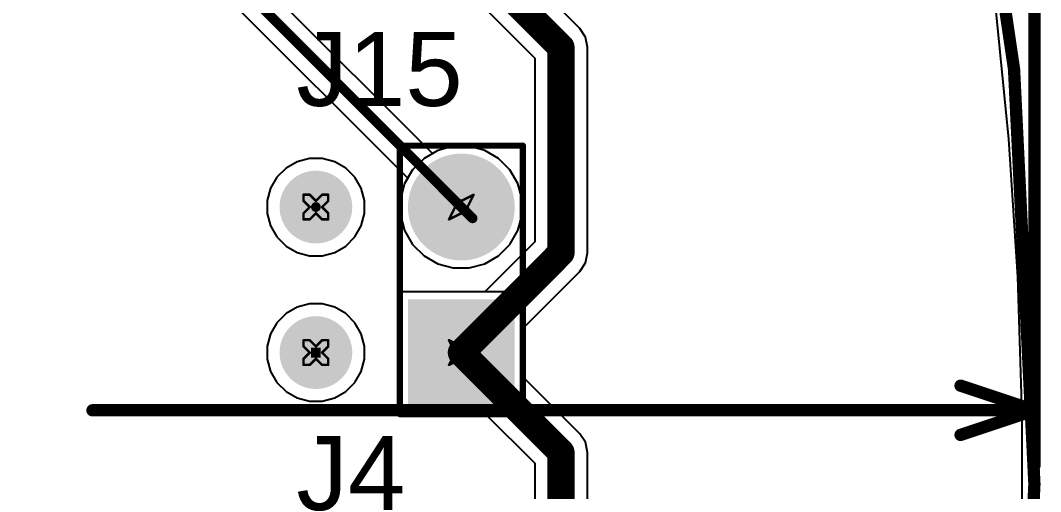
# Model space of a CAD drawing. Header units: inches. Extents: x -89 to 427, y -87 to 99.
# Drawn here: x 66.39 to 87.44, y -0.15 to 9.56 of the extents above; entities that cross this region are included whole.
import ezdxf

# ---------------------------------------------------------------- set-up
doc = ezdxf.new("R2010")
doc.units = ezdxf.units.IN
for name, color, linetype in [('Board_Outline', 56, 'Continuous'), ('Bottom Layer', 5, 'Continuous'), ('Bottom Solder', 6, 'Continuous'), ('Dimension', 6, 'Continuous'), ('Drill Drawing', 1, 'Continuous'), ('Multi-Layer', 9, 'Continuous'), ('Pad Holes', 156, 'Continuous'), ('Top Layer', 1, 'Continuous'), ('Top Overlay', 2, 'Continuous'), ('Top Solder', 216, 'Continuous')]:
    doc.layers.add(name, color=color, linetype=linetype)
doc.styles.add('Arial', font='', dxfattribs={"height": 0.2})
doc.styles.get('Arial').set_extended_font_data('Arial')

msp = doc.modelspace()

# ---------------------------------------------------------------- hatches: boundary and pattern name
at = {"layer": 'Bottom Layer'}
h = msp.add_hatch(color=5, dxfattribs=at)
edge = h.paths.add_edge_path()
edge.add_arc((75.489, 5.714), 1, 0, 360)
h = msp.add_hatch(color=5, dxfattribs=at)
edge = h.paths.add_edge_path()
edge.add_arc((75.489, 5.714), 1, 0, 360)
msp.add_hatch(color=5, dxfattribs=at).paths.add_polyline_path([(74.489, 1.714), (74.489, 3.714), (76.489, 3.714), (76.489, 1.714)])
msp.add_hatch(color=5, dxfattribs=at).paths.add_polyline_path([(74.489, 1.714), (74.489, 3.714), (76.489, 3.714), (76.489, 1.714)])
at = {"layer": 'Bottom Solder'}
h = msp.add_hatch(color=6, dxfattribs=at)
edge = h.paths.add_edge_path()
edge.add_arc((75.489, 5.714), 1.102, 0, 360)
h = msp.add_hatch(color=6, dxfattribs=at)
edge = h.paths.add_edge_path()
edge.add_arc((75.489, 5.714), 1.102, 0, 360)
h = msp.add_hatch(color=6, dxfattribs=at)
edge = h.paths.add_edge_path()
edge.add_arc((72.489, 5.714), 0.102, 0, 360)
for points in [[(74.387, 1.612), (74.387, 3.815), (76.59, 3.815), (76.59, 1.612)], [(74.387, 1.612), (74.387, 3.815), (76.59, 3.815), (76.59, 1.612)], [(72.387, 2.612), (72.387, 2.815), (72.59, 2.815), (72.59, 2.612)]]:
    msp.add_hatch(color=6, dxfattribs=at).paths.add_polyline_path(points)
at = {"layer": 'Multi-Layer'}
h = msp.add_hatch(color=9, dxfattribs=at)
edge = h.paths.add_edge_path()
edge.add_arc((75.489, 5.714), 1, 0, 360)
h = msp.add_hatch(color=9, dxfattribs=at)
edge = h.paths.add_edge_path()
edge.add_arc((75.489, 5.714), 1, 0, 360)
msp.add_hatch(color=9, dxfattribs=at).paths.add_polyline_path([(74.489, 1.714), (74.489, 3.714), (76.489, 3.714), (76.489, 1.714)])
msp.add_hatch(color=9, dxfattribs=at).paths.add_polyline_path([(74.489, 1.714), (74.489, 3.714), (76.489, 3.714), (76.489, 1.714)])
at = {"layer": 'Pad Holes'}
h = msp.add_hatch(color=7, dxfattribs=at)
edge = h.paths.add_edge_path()
edge.add_arc((72.489, 5.714), 0.75, 0, 360)
h = msp.add_hatch(color=7, dxfattribs=at)
edge = h.paths.add_edge_path()
edge.add_arc((75.489, 5.714), 0.6, 0, 360)
h = msp.add_hatch(color=7, dxfattribs=at)
edge = h.paths.add_edge_path()
edge.add_arc((75.489, 5.714), 0.6, 0, 360)
h = msp.add_hatch(color=7, dxfattribs=at)
edge = h.paths.add_edge_path()
edge.add_arc((72.489, 2.714), 0.75, 0, 360)
h = msp.add_hatch(color=7, dxfattribs=at)
edge = h.paths.add_edge_path()
edge.add_arc((75.489, 2.714), 0.6, 0, 360)
h = msp.add_hatch(color=7, dxfattribs=at)
edge = h.paths.add_edge_path()
edge.add_arc((75.489, 2.714), 0.6, 0, 360)
at = {"layer": 'Top Layer'}
h = msp.add_hatch(color=1, dxfattribs=at)
edge = h.paths.add_edge_path()
edge.add_arc((75.489, 5.714), 1, 0, 360)
h = msp.add_hatch(color=1, dxfattribs=at)
edge = h.paths.add_edge_path()
edge.add_arc((75.489, 5.714), 1, 0, 360)
msp.add_hatch(color=1, dxfattribs=at).paths.add_polyline_path([(74.489, 1.714), (74.489, 3.714), (76.489, 3.714), (76.489, 1.714)])
msp.add_hatch(color=1, dxfattribs=at).paths.add_polyline_path([(74.489, 1.714), (74.489, 3.714), (76.489, 3.714), (76.489, 1.714)])
at = {"layer": 'Top Solder'}
h = msp.add_hatch(color=216, dxfattribs=at)
edge = h.paths.add_edge_path()
edge.add_arc((75.489, 5.714), 1.102, 0, 360)
h = msp.add_hatch(color=216, dxfattribs=at)
edge = h.paths.add_edge_path()
edge.add_arc((75.489, 5.714), 1.102, 0, 360)
h = msp.add_hatch(color=216, dxfattribs=at)
edge = h.paths.add_edge_path()
edge.add_arc((72.489, 5.714), 0.102, 0, 360)
for points in [[(74.387, 1.612), (74.387, 3.815), (76.59, 3.815), (76.59, 1.612)], [(74.387, 1.612), (74.387, 3.815), (76.59, 3.815), (76.59, 1.612)], [(72.387, 2.612), (72.387, 2.815), (72.59, 2.815), (72.59, 2.612)]]:
    msp.add_hatch(color=216, dxfattribs=at).paths.add_polyline_path(points)

# ---------------------------------------------------------------- linework, layer by layer
at = {"layer": 'Board_Outline'}
for points in [[(87.312, 0, 0.254, 0.254, 1), (-87.312, 0, 0.254, 0.254, 1)], [(87.249, 0, 0.127, 0.127, 1), (87.376, 0, 0.127, 0.127, 1)]]:
    msp.add_lwpolyline(points, format="xyseb", close=True, dxfattribs=at)
at = {"layer": 'Bottom Layer'}
for p, q in [((74.896, 6.819), (37.669, 44.046)), ((37.009, 43.681), (74.383, 6.306)), ((77.931, 9.392), (76.743, 10.58)), ((86.495, 9.95), (86.774, 7.115)), ((75.974, 9.811), (77.002, 8.782)), ((78.049, 9.215), (77.931, 9.392)), ((78.09, 9.007), (78.049, 9.215)), ((78.09, 4.771), (78.09, 9.007)), ((77.002, 8.782), (77.002, 4.996)), ((75.324, 6.968), (75.005, 6.882)), ((75.654, 6.968), (75.324, 6.968)), ((75.973, 6.882), (75.654, 6.968)), ((86.774, 7.115), (86.96, 4.272)), ((75.005, 6.882), (74.896, 6.819)), ((76.259, 6.717), (75.973, 6.882)), ((72.101, 6.649), (71.872, 6.517)), ((72.357, 6.718), (72.101, 6.649)), ((72.621, 6.718), (72.357, 6.718)), ((72.876, 6.649), (72.621, 6.718)), ((73.105, 6.517), (72.876, 6.649)), ((76.492, 6.484), (76.259, 6.717)), ((71.685, 6.33), (71.553, 6.101)), ((71.872, 6.517), (71.685, 6.33)), ((73.292, 6.33), (73.105, 6.517)), ((73.424, 6.101), (73.292, 6.33)), ((76.657, 6.198), (76.492, 6.484)), ((74.32, 6.198), (74.235, 5.879)), ((74.383, 6.306), (74.32, 6.198)), ((76.743, 5.879), (76.657, 6.198)), ((71.553, 6.101), (71.485, 5.846)), ((73.493, 5.846), (73.424, 6.101)), ((71.485, 5.846), (71.485, 5.581)), ((73.493, 5.581), (73.493, 5.846)), ((74.235, 5.879), (74.235, 5.548)), ((76.743, 5.548), (76.743, 5.879)), ((71.485, 5.581), (71.553, 5.326)), ((73.424, 5.326), (73.493, 5.581)), ((74.235, 5.548), (74.32, 5.23)), ((76.657, 5.23), (76.743, 5.548)), ((71.553, 5.326), (71.685, 5.097)), ((73.292, 5.097), (73.424, 5.326)), ((71.685, 5.097), (71.872, 4.91)), ((73.105, 4.91), (73.292, 5.097)), ((74.32, 5.23), (74.485, 4.944)), ((76.492, 4.944), (76.657, 5.23)), ((71.872, 4.91), (72.101, 4.778)), ((72.876, 4.778), (73.105, 4.91)), ((74.485, 4.944), (74.719, 4.71)), ((77.002, 4.996), (75.974, 3.968)), ((76.259, 4.71), (76.492, 4.944)), ((72.101, 4.778), (72.357, 4.71)), ((72.357, 4.71), (72.621, 4.71)), ((72.621, 4.71), (72.876, 4.778)), ((74.719, 4.71), (75.005, 4.545)), ((75.973, 4.545), (76.259, 4.71)), ((78.049, 4.563), (78.09, 4.771)), ((75.005, 4.545), (75.324, 4.46)), ((75.324, 4.46), (75.654, 4.46)), ((75.654, 4.46), (75.973, 4.545)), ((77.931, 4.386), (78.049, 4.563)), ((76.743, 3.198), (77.931, 4.386)), ((86.96, 4.272), (87.054, 1.425)), ((75.974, 3.968), (74.235, 3.968)), ((74.235, 3.968), (74.235, 1.46)), ((72.101, 3.649), (71.872, 3.517)), ((72.357, 3.718), (72.101, 3.649)), ((72.621, 3.718), (72.357, 3.718)), ((72.876, 3.649), (72.621, 3.718)), ((73.105, 3.517), (72.876, 3.649)), ((71.872, 3.517), (71.685, 3.33)), ((73.292, 3.33), (73.105, 3.517)), ((71.685, 3.33), (71.553, 3.101)), ((73.424, 3.101), (73.292, 3.33)), ((76.743, 2.229), (76.743, 3.198)), ((71.553, 3.101), (71.485, 2.846)), ((73.493, 2.846), (73.424, 3.101)), ((71.485, 2.846), (71.485, 2.581)), ((73.493, 2.581), (73.493, 2.846)), ((71.485, 2.581), (71.553, 2.326)), ((73.424, 2.326), (73.493, 2.581)), ((71.553, 2.326), (71.685, 2.097)), ((73.292, 2.097), (73.424, 2.326)), ((77.931, 1.041), (76.743, 2.229)), ((71.685, 2.097), (71.872, 1.91)), ((71.872, 1.91), (72.101, 1.778)), ((72.876, 1.778), (73.105, 1.91)), ((73.105, 1.91), (73.292, 2.097)), ((72.101, 1.778), (72.357, 1.71)), ((72.357, 1.71), (72.621, 1.71)), ((72.621, 1.71), (72.876, 1.778)), ((74.235, 1.46), (75.974, 1.46)), ((75.974, 1.46), (77.002, 0.431)), ((87.054, 1.425), (87.054, 0)), ((78.049, 0.864), (77.931, 1.041)), ((78.09, 0.656), (78.049, 0.864)), ((78.09, -3.58), (78.09, 0.656)), ((77.002, 0.431), (77.002, -3.355)), ((87.054, 0), (87.054, -1.425))]:
    msp.add_line(p, q, dxfattribs=at)
for points in [[(37.159, 44.044, 0.203, 0.203, 0), (75.72, 5.483, 0.203, 0.203, 0)], [(75.489, 11.065, 0.559, 0.559, 0), (77.546, 9.007, 0.559, 0.559, 0)], [(77.546, 4.771, 0.559, 0.559, 0), (77.546, 9.007, 0.559, 0.559, 0)], [(75.489, 2.714, 0.559, 0.559, 0), (77.546, 4.771, 0.559, 0.559, 0)], [(75.489, 2.714, 0.559, 0.559, 0), (77.546, 0.656, 0.559, 0.559, 0)], [(77.546, -3.58, 0.559, 0.559, 0), (77.546, 0.656, 0.559, 0.559, 0)]]:
    msp.add_lwpolyline(points, format="xyseb", dxfattribs=at)
for points in [[(77.406, 9.007, 0.279, 0.279, 1), (77.686, 9.007, 0.279, 0.279, 1)], [(77.406, 9.007, 0.279, 0.279, 1), (77.686, 9.007, 0.279, 0.279, 1)], [(75.669, 5.483, 0.102, 0.102, 1), (75.771, 5.483, 0.102, 0.102, 1)], [(77.406, 4.771, 0.279, 0.279, 1), (77.686, 4.771, 0.279, 0.279, 1)], [(77.406, 4.771, 0.279, 0.279, 1), (77.686, 4.771, 0.279, 0.279, 1)], [(75.349, 2.714, 0.279, 0.279, 1), (75.629, 2.714, 0.279, 0.279, 1)], [(75.349, 2.714, 0.279, 0.279, 1), (75.629, 2.714, 0.279, 0.279, 1)], [(77.406, 0.656, 0.279, 0.279, 1), (77.686, 0.656, 0.279, 0.279, 1)], [(77.406, 0.656, 0.279, 0.279, 1), (77.686, 0.656, 0.279, 0.279, 1)]]:
    msp.add_lwpolyline(points, format="xyseb", close=True, dxfattribs=at)
at = {"layer": 'Dimension'}
for points in [[(87.312, 0.381, 0.254, 0.254, 0), (87.312, 98.831, 0.254, 0.254, 0)], [(85.788, 2.032, 0.254, 0.254, 0), (87.312, 1.524, 0.254, 0.254, 0)], [(87.312, 0.381, 0.254, 0.254, 0), (87.312, 1.778, 0.254, 0.254, 0)], [(67.88, 1.524, 0.254, 0.254, 0), (87.312, 1.524, 0.254, 0.254, 0)], [(85.788, 1.016, 0.254, 0.254, 0), (87.312, 1.524, 0.254, 0.254, 0)]]:
    msp.add_lwpolyline(points, format="xyseb", dxfattribs=at)
for points in [[(85.725, 2.032, 0.127, 0.127, 1), (85.852, 2.032, 0.127, 0.127, 1)], [(87.249, 1.778, 0.127, 0.127, 1), (87.376, 1.778, 0.127, 0.127, 1)], [(67.816, 1.524, 0.127, 0.127, 1), (67.943, 1.524, 0.127, 0.127, 1)], [(87.249, 1.524, 0.127, 0.127, 1), (87.376, 1.524, 0.127, 0.127, 1)], [(87.249, 1.524, 0.127, 0.127, 1), (87.376, 1.524, 0.127, 0.127, 1)], [(87.249, 1.524, 0.127, 0.127, 1), (87.376, 1.524, 0.127, 0.127, 1)], [(85.725, 1.016, 0.127, 0.127, 1), (85.852, 1.016, 0.127, 0.127, 1)], [(87.249, 0.381, 0.127, 0.127, 1), (87.376, 0.381, 0.127, 0.127, 1)], [(87.249, 0.381, 0.127, 0.127, 1), (87.376, 0.381, 0.127, 0.127, 1)]]:
    msp.add_lwpolyline(points, format="xyseb", close=True, dxfattribs=at)
at = {"layer": 'Drill Drawing'}
for points in [[(72.235, 5.841, 0.0508, 0.0508, 0), (72.235, 5.968, 0.0508, 0.0508, 0)], [(72.235, 5.968, 0.0508, 0.0508, 0), (72.362, 5.968, 0.0508, 0.0508, 0)], [(72.362, 5.968, 0.0508, 0.0508, 0), (72.489, 5.841, 0.0508, 0.0508, 0)], [(72.489, 5.841, 0.0508, 0.0508, 0), (72.616, 5.968, 0.0508, 0.0508, 0)], [(72.616, 5.968, 0.0508, 0.0508, 0), (72.743, 5.968, 0.0508, 0.0508, 0)], [(72.743, 5.841, 0.0508, 0.0508, 0), (72.743, 5.968, 0.0508, 0.0508, 0)], [(75.235, 5.968, 0.0508, 0.0508, 0), (75.489, 5.841, 0.0508, 0.0508, 0)], [(75.235, 5.968, 0.0508, 0.0508, 0), (75.362, 5.714, 0.0508, 0.0508, 0)], [(75.489, 5.841, 0.0508, 0.0508, 0), (75.743, 5.968, 0.0508, 0.0508, 0)], [(75.616, 5.714, 0.0508, 0.0508, 0), (75.743, 5.968, 0.0508, 0.0508, 0)], [(72.235, 5.841, 0.0508, 0.0508, 0), (72.362, 5.714, 0.0508, 0.0508, 0)], [(72.235, 5.587, 0.0508, 0.0508, 0), (72.362, 5.714, 0.0508, 0.0508, 0)], [(72.616, 5.714, 0.0508, 0.0508, 0), (72.743, 5.841, 0.0508, 0.0508, 0)], [(72.616, 5.714, 0.0508, 0.0508, 0), (72.743, 5.587, 0.0508, 0.0508, 0)], [(75.235, 5.46, 0.0508, 0.0508, 0), (75.362, 5.714, 0.0508, 0.0508, 0)], [(75.616, 5.714, 0.0508, 0.0508, 0), (75.743, 5.46, 0.0508, 0.0508, 0)], [(72.235, 5.46, 0.0508, 0.0508, 0), (72.235, 5.587, 0.0508, 0.0508, 0)], [(72.235, 5.46, 0.0508, 0.0508, 0), (72.362, 5.46, 0.0508, 0.0508, 0)], [(72.362, 5.46, 0.0508, 0.0508, 0), (72.489, 5.587, 0.0508, 0.0508, 0)], [(72.489, 5.587, 0.0508, 0.0508, 0), (72.616, 5.46, 0.0508, 0.0508, 0)], [(72.616, 5.46, 0.0508, 0.0508, 0), (72.743, 5.46, 0.0508, 0.0508, 0)], [(72.743, 5.46, 0.0508, 0.0508, 0), (72.743, 5.587, 0.0508, 0.0508, 0)], [(75.235, 5.46, 0.0508, 0.0508, 0), (75.489, 5.587, 0.0508, 0.0508, 0)], [(75.489, 5.587, 0.0508, 0.0508, 0), (75.743, 5.46, 0.0508, 0.0508, 0)], [(72.235, 2.841, 0.0508, 0.0508, 0), (72.235, 2.968, 0.0508, 0.0508, 0)], [(72.235, 2.968, 0.0508, 0.0508, 0), (72.362, 2.968, 0.0508, 0.0508, 0)], [(72.362, 2.968, 0.0508, 0.0508, 0), (72.489, 2.841, 0.0508, 0.0508, 0)], [(72.489, 2.841, 0.0508, 0.0508, 0), (72.616, 2.968, 0.0508, 0.0508, 0)], [(72.616, 2.968, 0.0508, 0.0508, 0), (72.743, 2.968, 0.0508, 0.0508, 0)], [(72.743, 2.841, 0.0508, 0.0508, 0), (72.743, 2.968, 0.0508, 0.0508, 0)], [(75.235, 2.968, 0.0508, 0.0508, 0), (75.489, 2.841, 0.0508, 0.0508, 0)], [(75.235, 2.968, 0.0508, 0.0508, 0), (75.362, 2.714, 0.0508, 0.0508, 0)], [(75.489, 2.841, 0.0508, 0.0508, 0), (75.743, 2.968, 0.0508, 0.0508, 0)], [(75.616, 2.714, 0.0508, 0.0508, 0), (75.743, 2.968, 0.0508, 0.0508, 0)], [(72.235, 2.841, 0.0508, 0.0508, 0), (72.362, 2.714, 0.0508, 0.0508, 0)], [(72.235, 2.587, 0.0508, 0.0508, 0), (72.362, 2.714, 0.0508, 0.0508, 0)], [(72.616, 2.714, 0.0508, 0.0508, 0), (72.743, 2.841, 0.0508, 0.0508, 0)], [(72.616, 2.714, 0.0508, 0.0508, 0), (72.743, 2.587, 0.0508, 0.0508, 0)], [(75.235, 2.46, 0.0508, 0.0508, 0), (75.362, 2.714, 0.0508, 0.0508, 0)], [(75.616, 2.714, 0.0508, 0.0508, 0), (75.743, 2.46, 0.0508, 0.0508, 0)], [(72.235, 2.46, 0.0508, 0.0508, 0), (72.235, 2.587, 0.0508, 0.0508, 0)], [(72.362, 2.46, 0.0508, 0.0508, 0), (72.489, 2.587, 0.0508, 0.0508, 0)], [(72.489, 2.587, 0.0508, 0.0508, 0), (72.616, 2.46, 0.0508, 0.0508, 0)], [(72.743, 2.46, 0.0508, 0.0508, 0), (72.743, 2.587, 0.0508, 0.0508, 0)], [(75.235, 2.46, 0.0508, 0.0508, 0), (75.489, 2.587, 0.0508, 0.0508, 0)], [(75.489, 2.587, 0.0508, 0.0508, 0), (75.743, 2.46, 0.0508, 0.0508, 0)], [(72.235, 2.46, 0.0508, 0.0508, 0), (72.362, 2.46, 0.0508, 0.0508, 0)], [(72.616, 2.46, 0.0508, 0.0508, 0), (72.743, 2.46, 0.0508, 0.0508, 0)]]:
    msp.add_lwpolyline(points, format="xyseb", dxfattribs=at)
for points in [[(72.222, 5.968, 0.0254, 0.0254, 1), (72.248, 5.968, 0.0254, 0.0254, 1)], [(72.222, 5.968, 0.0254, 0.0254, 1), (72.248, 5.968, 0.0254, 0.0254, 1)], [(72.349, 5.968, 0.0254, 0.0254, 1), (72.375, 5.968, 0.0254, 0.0254, 1)], [(72.349, 5.968, 0.0254, 0.0254, 1), (72.375, 5.968, 0.0254, 0.0254, 1)], [(72.603, 5.968, 0.0254, 0.0254, 1), (72.629, 5.968, 0.0254, 0.0254, 1)], [(72.603, 5.968, 0.0254, 0.0254, 1), (72.629, 5.968, 0.0254, 0.0254, 1)], [(72.73, 5.968, 0.0254, 0.0254, 1), (72.756, 5.968, 0.0254, 0.0254, 1)], [(72.73, 5.968, 0.0254, 0.0254, 1), (72.756, 5.968, 0.0254, 0.0254, 1)], [(75.222, 5.968, 0.0254, 0.0254, 1), (75.247, 5.968, 0.0254, 0.0254, 1)], [(75.222, 5.968, 0.0254, 0.0254, 1), (75.247, 5.968, 0.0254, 0.0254, 1)], [(75.73, 5.968, 0.0254, 0.0254, 1), (75.755, 5.968, 0.0254, 0.0254, 1)], [(75.73, 5.968, 0.0254, 0.0254, 1), (75.755, 5.968, 0.0254, 0.0254, 1)], [(72.222, 5.841, 0.0254, 0.0254, 1), (72.248, 5.841, 0.0254, 0.0254, 1)], [(72.222, 5.841, 0.0254, 0.0254, 1), (72.248, 5.841, 0.0254, 0.0254, 1)], [(72.349, 5.714, 0.0254, 0.0254, 1), (72.375, 5.714, 0.0254, 0.0254, 1)], [(72.349, 5.714, 0.0254, 0.0254, 1), (72.375, 5.714, 0.0254, 0.0254, 1)], [(72.476, 5.841, 0.0254, 0.0254, 1), (72.502, 5.841, 0.0254, 0.0254, 1)], [(72.476, 5.841, 0.0254, 0.0254, 1), (72.502, 5.841, 0.0254, 0.0254, 1)], [(72.603, 5.714, 0.0254, 0.0254, 1), (72.629, 5.714, 0.0254, 0.0254, 1)], [(72.603, 5.714, 0.0254, 0.0254, 1), (72.629, 5.714, 0.0254, 0.0254, 1)], [(72.73, 5.841, 0.0254, 0.0254, 1), (72.756, 5.841, 0.0254, 0.0254, 1)], [(72.73, 5.841, 0.0254, 0.0254, 1), (72.756, 5.841, 0.0254, 0.0254, 1)], [(75.349, 5.714, 0.0254, 0.0254, 1), (75.374, 5.714, 0.0254, 0.0254, 1)], [(75.349, 5.714, 0.0254, 0.0254, 1), (75.374, 5.714, 0.0254, 0.0254, 1)], [(75.476, 5.841, 0.0254, 0.0254, 1), (75.501, 5.841, 0.0254, 0.0254, 1)], [(75.476, 5.841, 0.0254, 0.0254, 1), (75.501, 5.841, 0.0254, 0.0254, 1)], [(75.603, 5.714, 0.0254, 0.0254, 1), (75.629, 5.714, 0.0254, 0.0254, 1)], [(75.603, 5.714, 0.0254, 0.0254, 1), (75.629, 5.714, 0.0254, 0.0254, 1)], [(72.222, 5.587, 0.0254, 0.0254, 1), (72.248, 5.587, 0.0254, 0.0254, 1)], [(72.222, 5.587, 0.0254, 0.0254, 1), (72.248, 5.587, 0.0254, 0.0254, 1)], [(72.222, 5.46, 0.0254, 0.0254, 1), (72.248, 5.46, 0.0254, 0.0254, 1)], [(72.222, 5.46, 0.0254, 0.0254, 1), (72.248, 5.46, 0.0254, 0.0254, 1)], [(72.349, 5.46, 0.0254, 0.0254, 1), (72.375, 5.46, 0.0254, 0.0254, 1)], [(72.349, 5.46, 0.0254, 0.0254, 1), (72.375, 5.46, 0.0254, 0.0254, 1)], [(72.476, 5.587, 0.0254, 0.0254, 1), (72.502, 5.587, 0.0254, 0.0254, 1)], [(72.476, 5.587, 0.0254, 0.0254, 1), (72.502, 5.587, 0.0254, 0.0254, 1)], [(72.603, 5.46, 0.0254, 0.0254, 1), (72.629, 5.46, 0.0254, 0.0254, 1)], [(72.603, 5.46, 0.0254, 0.0254, 1), (72.629, 5.46, 0.0254, 0.0254, 1)], [(72.73, 5.587, 0.0254, 0.0254, 1), (72.756, 5.587, 0.0254, 0.0254, 1)], [(72.73, 5.587, 0.0254, 0.0254, 1), (72.756, 5.587, 0.0254, 0.0254, 1)], [(72.73, 5.46, 0.0254, 0.0254, 1), (72.756, 5.46, 0.0254, 0.0254, 1)], [(72.73, 5.46, 0.0254, 0.0254, 1), (72.756, 5.46, 0.0254, 0.0254, 1)], [(75.222, 5.46, 0.0254, 0.0254, 1), (75.247, 5.46, 0.0254, 0.0254, 1)], [(75.222, 5.46, 0.0254, 0.0254, 1), (75.247, 5.46, 0.0254, 0.0254, 1)], [(75.476, 5.587, 0.0254, 0.0254, 1), (75.501, 5.587, 0.0254, 0.0254, 1)], [(75.476, 5.587, 0.0254, 0.0254, 1), (75.501, 5.587, 0.0254, 0.0254, 1)], [(75.73, 5.46, 0.0254, 0.0254, 1), (75.755, 5.46, 0.0254, 0.0254, 1)], [(75.73, 5.46, 0.0254, 0.0254, 1), (75.755, 5.46, 0.0254, 0.0254, 1)], [(72.222, 2.968, 0.0254, 0.0254, 1), (72.248, 2.968, 0.0254, 0.0254, 1)], [(72.222, 2.968, 0.0254, 0.0254, 1), (72.248, 2.968, 0.0254, 0.0254, 1)], [(72.349, 2.968, 0.0254, 0.0254, 1), (72.375, 2.968, 0.0254, 0.0254, 1)], [(72.349, 2.968, 0.0254, 0.0254, 1), (72.375, 2.968, 0.0254, 0.0254, 1)], [(72.603, 2.968, 0.0254, 0.0254, 1), (72.629, 2.968, 0.0254, 0.0254, 1)], [(72.603, 2.968, 0.0254, 0.0254, 1), (72.629, 2.968, 0.0254, 0.0254, 1)], [(72.73, 2.968, 0.0254, 0.0254, 1), (72.756, 2.968, 0.0254, 0.0254, 1)], [(72.73, 2.968, 0.0254, 0.0254, 1), (72.756, 2.968, 0.0254, 0.0254, 1)], [(75.222, 2.968, 0.0254, 0.0254, 1), (75.247, 2.968, 0.0254, 0.0254, 1)], [(75.222, 2.968, 0.0254, 0.0254, 1), (75.247, 2.968, 0.0254, 0.0254, 1)], [(75.73, 2.968, 0.0254, 0.0254, 1), (75.755, 2.968, 0.0254, 0.0254, 1)], [(75.73, 2.968, 0.0254, 0.0254, 1), (75.755, 2.968, 0.0254, 0.0254, 1)], [(72.222, 2.841, 0.0254, 0.0254, 1), (72.248, 2.841, 0.0254, 0.0254, 1)], [(72.222, 2.841, 0.0254, 0.0254, 1), (72.248, 2.841, 0.0254, 0.0254, 1)], [(72.349, 2.714, 0.0254, 0.0254, 1), (72.375, 2.714, 0.0254, 0.0254, 1)], [(72.349, 2.714, 0.0254, 0.0254, 1), (72.375, 2.714, 0.0254, 0.0254, 1)], [(72.476, 2.841, 0.0254, 0.0254, 1), (72.502, 2.841, 0.0254, 0.0254, 1)], [(72.476, 2.841, 0.0254, 0.0254, 1), (72.502, 2.841, 0.0254, 0.0254, 1)], [(72.603, 2.714, 0.0254, 0.0254, 1), (72.629, 2.714, 0.0254, 0.0254, 1)], [(72.603, 2.714, 0.0254, 0.0254, 1), (72.629, 2.714, 0.0254, 0.0254, 1)], [(72.73, 2.841, 0.0254, 0.0254, 1), (72.756, 2.841, 0.0254, 0.0254, 1)], [(72.73, 2.841, 0.0254, 0.0254, 1), (72.756, 2.841, 0.0254, 0.0254, 1)], [(75.349, 2.714, 0.0254, 0.0254, 1), (75.374, 2.714, 0.0254, 0.0254, 1)], [(75.349, 2.714, 0.0254, 0.0254, 1), (75.374, 2.714, 0.0254, 0.0254, 1)], [(75.476, 2.841, 0.0254, 0.0254, 1), (75.501, 2.841, 0.0254, 0.0254, 1)], [(75.476, 2.841, 0.0254, 0.0254, 1), (75.501, 2.841, 0.0254, 0.0254, 1)], [(75.603, 2.714, 0.0254, 0.0254, 1), (75.629, 2.714, 0.0254, 0.0254, 1)], [(75.603, 2.714, 0.0254, 0.0254, 1), (75.629, 2.714, 0.0254, 0.0254, 1)], [(72.222, 2.587, 0.0254, 0.0254, 1), (72.248, 2.587, 0.0254, 0.0254, 1)], [(72.222, 2.587, 0.0254, 0.0254, 1), (72.248, 2.587, 0.0254, 0.0254, 1)], [(72.476, 2.587, 0.0254, 0.0254, 1), (72.502, 2.587, 0.0254, 0.0254, 1)], [(72.476, 2.587, 0.0254, 0.0254, 1), (72.502, 2.587, 0.0254, 0.0254, 1)], [(72.73, 2.587, 0.0254, 0.0254, 1), (72.756, 2.587, 0.0254, 0.0254, 1)], [(72.73, 2.587, 0.0254, 0.0254, 1), (72.756, 2.587, 0.0254, 0.0254, 1)], [(75.476, 2.587, 0.0254, 0.0254, 1), (75.501, 2.587, 0.0254, 0.0254, 1)], [(75.476, 2.587, 0.0254, 0.0254, 1), (75.501, 2.587, 0.0254, 0.0254, 1)], [(72.222, 2.46, 0.0254, 0.0254, 1), (72.248, 2.46, 0.0254, 0.0254, 1)], [(72.222, 2.46, 0.0254, 0.0254, 1), (72.248, 2.46, 0.0254, 0.0254, 1)], [(72.349, 2.46, 0.0254, 0.0254, 1), (72.375, 2.46, 0.0254, 0.0254, 1)], [(72.349, 2.46, 0.0254, 0.0254, 1), (72.375, 2.46, 0.0254, 0.0254, 1)], [(72.603, 2.46, 0.0254, 0.0254, 1), (72.629, 2.46, 0.0254, 0.0254, 1)], [(72.603, 2.46, 0.0254, 0.0254, 1), (72.629, 2.46, 0.0254, 0.0254, 1)], [(72.73, 2.46, 0.0254, 0.0254, 1), (72.756, 2.46, 0.0254, 0.0254, 1)], [(72.73, 2.46, 0.0254, 0.0254, 1), (72.756, 2.46, 0.0254, 0.0254, 1)], [(75.222, 2.46, 0.0254, 0.0254, 1), (75.247, 2.46, 0.0254, 0.0254, 1)], [(75.222, 2.46, 0.0254, 0.0254, 1), (75.247, 2.46, 0.0254, 0.0254, 1)], [(75.73, 2.46, 0.0254, 0.0254, 1), (75.755, 2.46, 0.0254, 0.0254, 1)], [(75.73, 2.46, 0.0254, 0.0254, 1), (75.755, 2.46, 0.0254, 0.0254, 1)]]:
    msp.add_lwpolyline(points, format="xyseb", close=True, dxfattribs=at)
at = {"layer": 'Top Layer'}
for p, q in [((86.495, 9.95), (86.774, 7.115)), ((75.324, 6.968), (75.005, 6.882)), ((75.654, 6.968), (75.324, 6.968)), ((75.973, 6.882), (75.654, 6.968)), ((86.774, 7.115), (86.96, 4.272)), ((75.005, 6.882), (74.719, 6.717)), ((76.259, 6.717), (75.973, 6.882)), ((72.101, 6.649), (71.872, 6.517)), ((72.357, 6.718), (72.101, 6.649)), ((72.621, 6.718), (72.357, 6.718)), ((72.876, 6.649), (72.621, 6.718)), ((73.105, 6.517), (72.876, 6.649)), ((74.719, 6.717), (74.485, 6.484)), ((76.492, 6.484), (76.259, 6.717)), ((71.685, 6.33), (71.553, 6.101)), ((71.872, 6.517), (71.685, 6.33)), ((73.292, 6.33), (73.105, 6.517)), ((73.424, 6.101), (73.292, 6.33)), ((74.485, 6.484), (74.32, 6.198)), ((76.657, 6.198), (76.492, 6.484)), ((74.32, 6.198), (74.235, 5.879)), ((76.743, 5.879), (76.657, 6.198)), ((71.553, 6.101), (71.485, 5.846)), ((73.493, 5.846), (73.424, 6.101)), ((71.485, 5.846), (71.485, 5.581)), ((73.493, 5.581), (73.493, 5.846)), ((74.235, 5.879), (74.235, 5.548)), ((76.743, 5.548), (76.743, 5.879)), ((71.485, 5.581), (71.553, 5.326)), ((73.424, 5.326), (73.493, 5.581)), ((74.235, 5.548), (74.32, 5.23)), ((76.657, 5.23), (76.743, 5.548)), ((71.553, 5.326), (71.685, 5.097)), ((73.292, 5.097), (73.424, 5.326)), ((71.685, 5.097), (71.872, 4.91)), ((73.105, 4.91), (73.292, 5.097)), ((74.32, 5.23), (74.485, 4.944)), ((76.492, 4.944), (76.657, 5.23)), ((71.872, 4.91), (72.101, 4.778)), ((72.876, 4.778), (73.105, 4.91)), ((74.485, 4.944), (74.719, 4.71)), ((76.259, 4.71), (76.492, 4.944)), ((72.101, 4.778), (72.357, 4.71)), ((72.357, 4.71), (72.621, 4.71)), ((72.621, 4.71), (72.876, 4.778)), ((74.719, 4.71), (75.005, 4.545)), ((75.973, 4.545), (76.259, 4.71)), ((75.005, 4.545), (75.324, 4.46)), ((75.324, 4.46), (75.654, 4.46)), ((75.654, 4.46), (75.973, 4.545)), ((86.96, 4.272), (87.054, 1.425)), ((76.743, 3.968), (74.235, 3.968)), ((74.235, 3.968), (74.235, 1.46)), ((76.743, 1.46), (76.743, 3.968)), ((72.101, 3.649), (71.872, 3.517)), ((72.357, 3.718), (72.101, 3.649)), ((72.621, 3.718), (72.357, 3.718)), ((72.876, 3.649), (72.621, 3.718)), ((73.105, 3.517), (72.876, 3.649)), ((71.872, 3.517), (71.685, 3.33)), ((73.292, 3.33), (73.105, 3.517)), ((71.685, 3.33), (71.553, 3.101)), ((73.424, 3.101), (73.292, 3.33)), ((71.553, 3.101), (71.485, 2.846)), ((73.493, 2.846), (73.424, 3.101)), ((71.485, 2.846), (71.485, 2.581)), ((73.493, 2.581), (73.493, 2.846)), ((71.485, 2.581), (71.553, 2.326)), ((73.424, 2.326), (73.493, 2.581)), ((71.553, 2.326), (71.685, 2.097)), ((73.292, 2.097), (73.424, 2.326)), ((71.685, 2.097), (71.872, 1.91)), ((71.872, 1.91), (72.101, 1.778)), ((72.876, 1.778), (73.105, 1.91)), ((73.105, 1.91), (73.292, 2.097)), ((72.101, 1.778), (72.357, 1.71)), ((72.357, 1.71), (72.621, 1.71)), ((72.621, 1.71), (72.876, 1.778)), ((74.235, 1.46), (76.743, 1.46)), ((87.054, 1.425), (87.054, 0)), ((87.054, 0), (87.054, -1.425))]:
    msp.add_line(p, q, dxfattribs=at)
at = {"layer": 'Top Overlay'}
for points in [[(74.219, 6.981, 0.127, 0.127, 0), (76.759, 6.981, 0.127, 0.127, 0)], [(74.219, 1.444, 0.127, 0.127, 0), (74.219, 6.981, 0.127, 0.127, 0)], [(76.759, 1.444, 0.127, 0.127, 0), (76.759, 6.981, 0.127, 0.127, 0)], [(74.219, 1.444, 0.127, 0.127, 0), (76.759, 1.444, 0.127, 0.127, 0)]]:
    msp.add_lwpolyline(points, format="xyseb", dxfattribs=at)
for points in [[(74.187, 6.981, 0.0635, 0.0635, 1), (74.251, 6.981, 0.0635, 0.0635, 1)], [(74.187, 6.981, 0.0635, 0.0635, 1), (74.251, 6.981, 0.0635, 0.0635, 1)], [(76.727, 6.981, 0.0635, 0.0635, 1), (76.791, 6.981, 0.0635, 0.0635, 1)], [(76.727, 6.981, 0.0635, 0.0635, 1), (76.791, 6.981, 0.0635, 0.0635, 1)], [(74.187, 1.444, 0.0635, 0.0635, 1), (74.251, 1.444, 0.0635, 0.0635, 1)], [(74.187, 1.444, 0.0635, 0.0635, 1), (74.251, 1.444, 0.0635, 0.0635, 1)], [(76.727, 1.444, 0.0635, 0.0635, 1), (76.791, 1.444, 0.0635, 0.0635, 1)], [(76.727, 1.444, 0.0635, 0.0635, 1), (76.791, 1.444, 0.0635, 0.0635, 1)]]:
    msp.add_lwpolyline(points, format="xyseb", close=True, dxfattribs=at)

# ---------------------------------------------------------------- texts
at = {"layer": 'Top Overlay', "style": 'Arial'}
for s, p in [('J15', (72.085, 7.798)), ('J4', (72.085, -0.533))]:
    msp.add_text(s, height=1.524, dxfattribs=at).set_placement(p)

doc.saveas('drawing.dxf')
